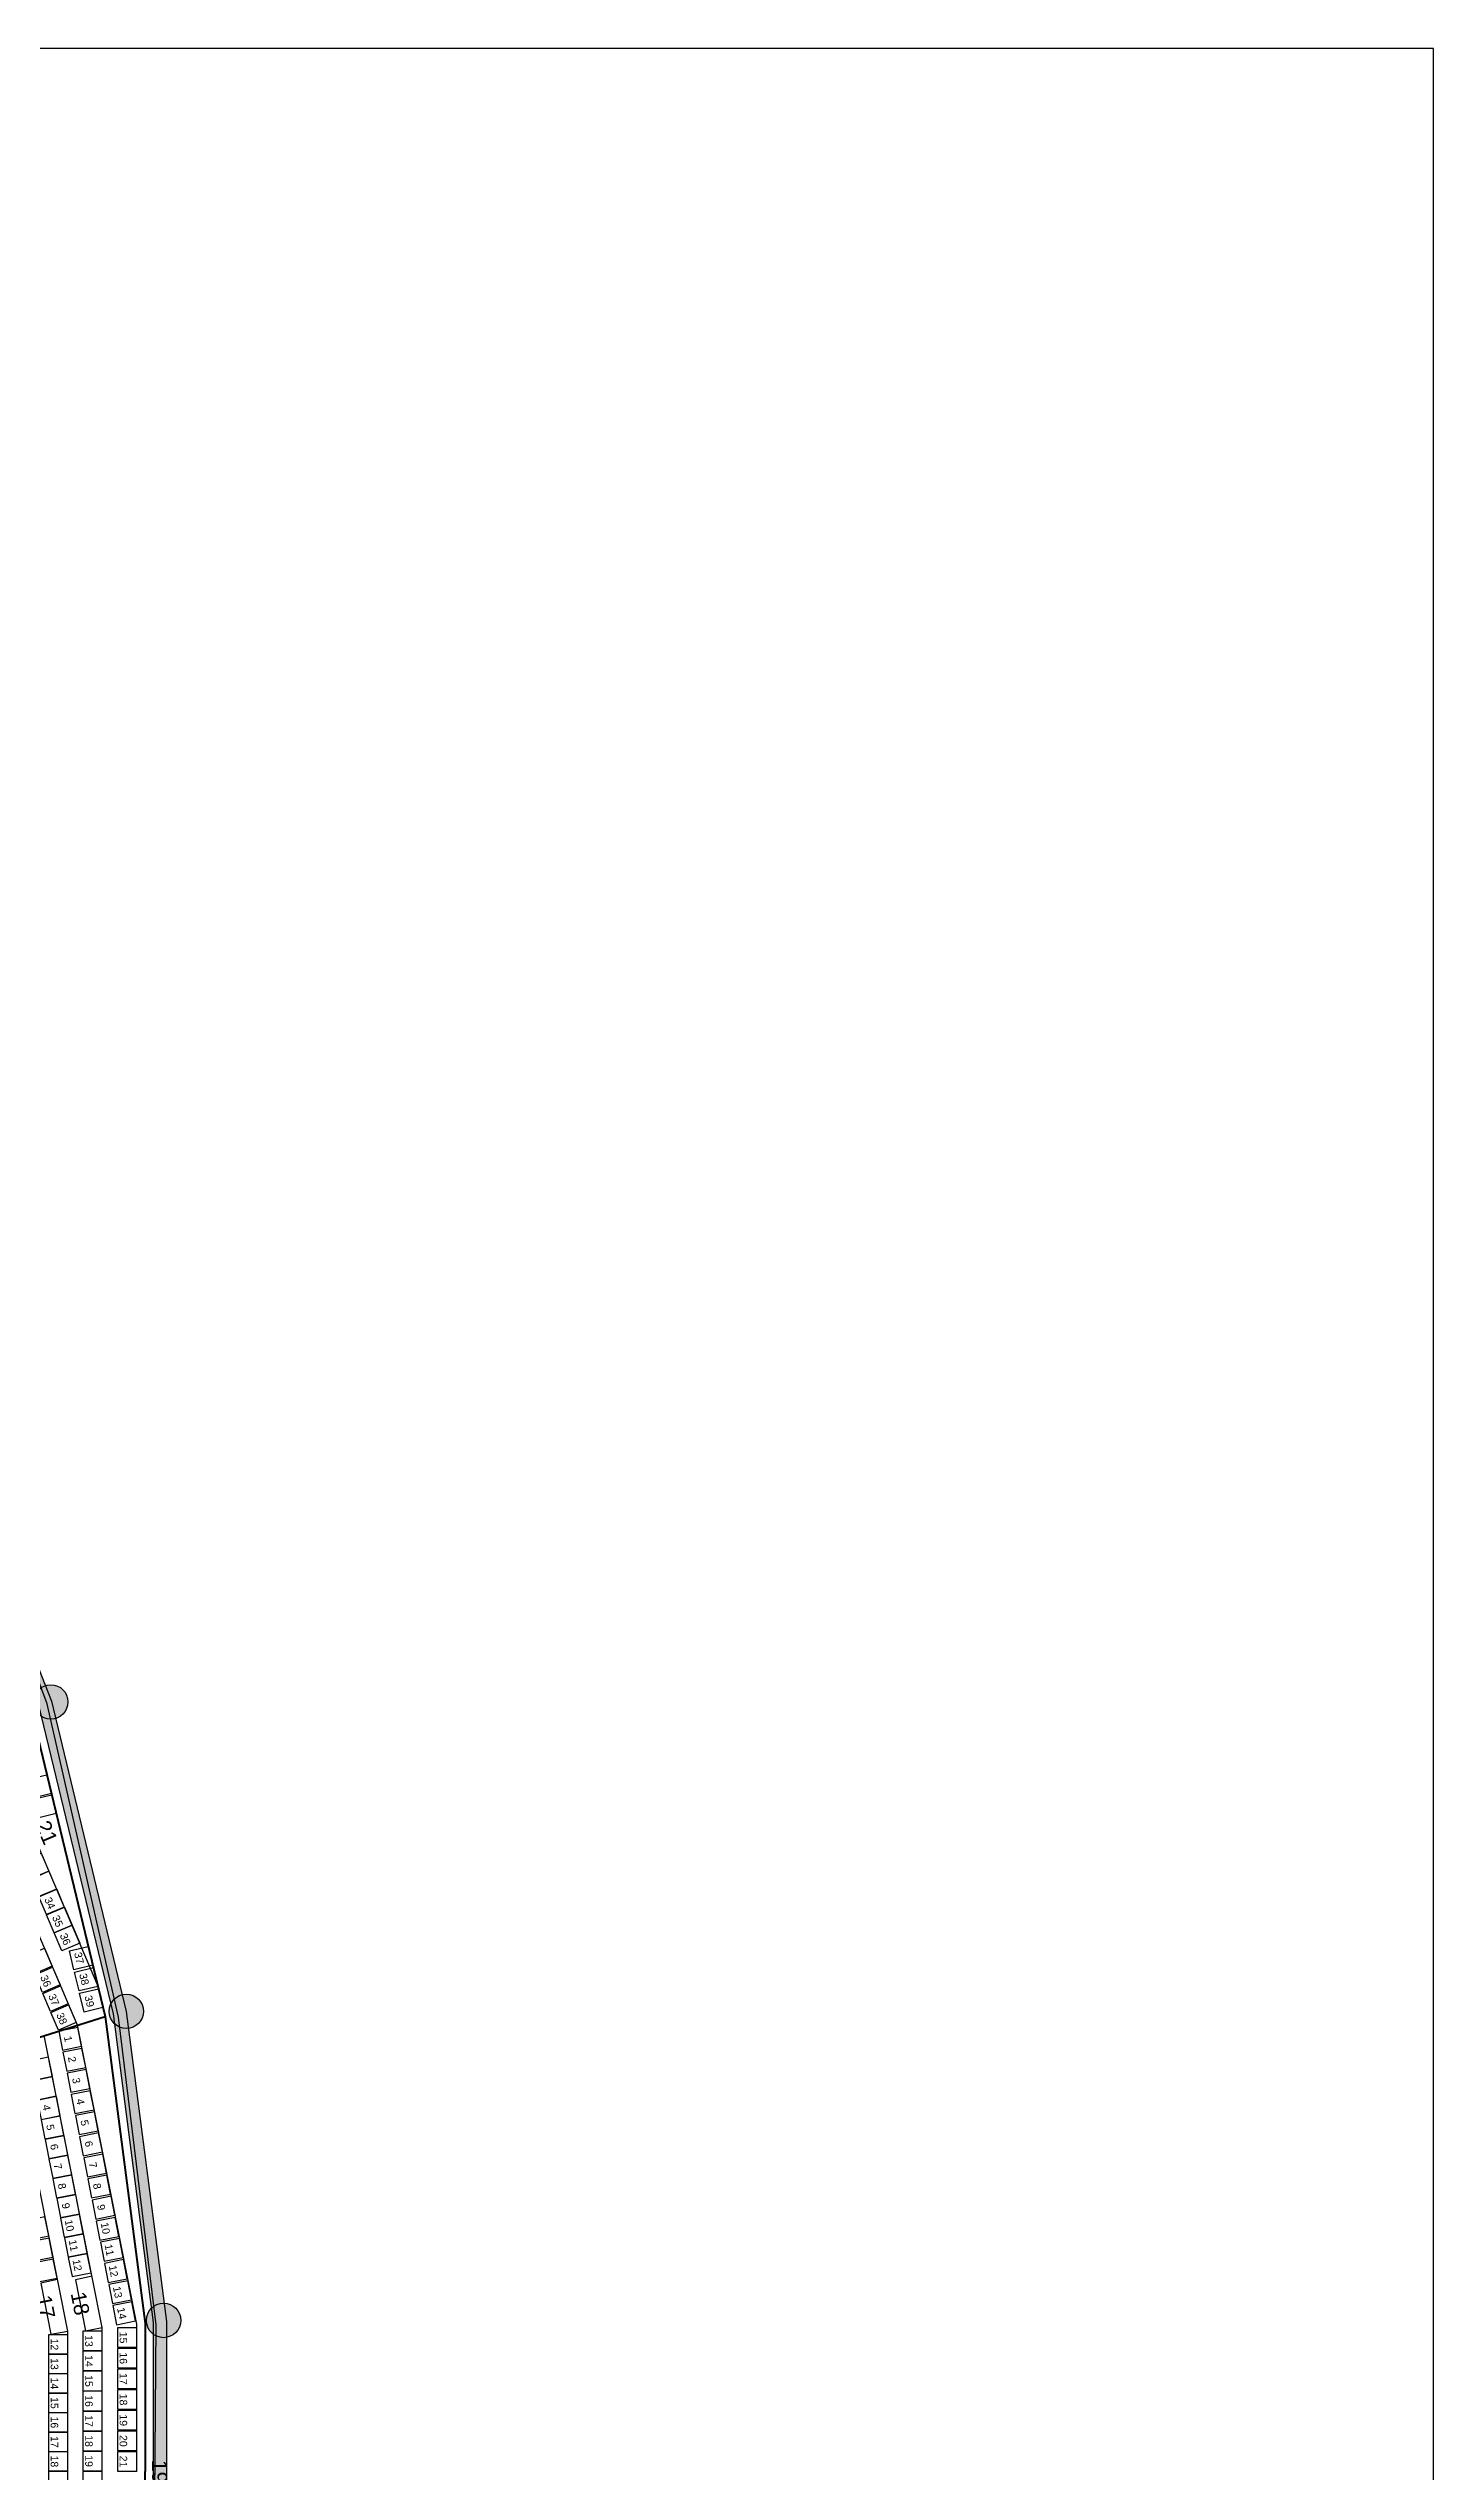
# Model space of a CAD drawing. Header units: millimetres. Extents: x 42980 to 202332, y 27411 to 140378.
# Drawn here: x 170170 to 202332, y 84100 to 140378 of the extents above; entities that cross this region are included whole.
import ezdxf
from ezdxf.enums import TextEntityAlignment as Align

# ---------------------------------------------------------------- set-up
doc = ezdxf.new("R2010")
doc.units = ezdxf.units.MM
doc.header["$LTSCALE"] = 100
doc.layers.get('0').update_dxf_attribs({"linetype": 'CONTINUOUS'})
for name, color, linetype in [('_insida yttervägg arena', 6, 'CONTINUOUS'), ('A-3312-EA-', 7, 'CONTINUOUS'), ('A-3312-FYLL', 7, 'CONTINUOUS'), ('A-3320-EA-', 3, 'CONTINUOUS'), ('A-3320-FYLL', 3, 'CONTINUOUS'), ('G-STOLAR_TELE_2', 3, 'CONTINUOUS'), ('K-RADER', 252, 'CONTINUOUS'), ('K-RADNUMMER', 4, 'CONTINUOUS'), ('K-STOLAR', 1, 'CONTINUOUS'), ('K-STOLNUMMER', 7, 'CONTINUOUS'), ('L-RADER', 252, 'CONTINUOUS'), ('L-RADNUMMER', 4, 'CONTINUOUS'), ('L-STOLAR', 1, 'CONTINUOUS'), ('L-STOLNUMMER', 7, 'CONTINUOUS'), ('L-TRAPPA', 254, 'CONTINUOUS')]:
    doc.layers.add(name, color=color, linetype=linetype)
doc.layers.add('SEKTIONER', color=4, linetype='CONTINUOUS', lineweight=70)
doc.styles.add('ARIAL', font='arial.ttf')

# ---------------------------------------------------------------- blocks, each defined once
blk = doc.blocks.new('*U48')
at = {"layer": 'G-STOLAR_TELE_2'}
blk.add_circle((0, 0), 400, dxfattribs=at)
blk = doc.blocks.new('*U49')
at = {"layer": 'G-STOLAR_TELE_2'}
blk.add_circle((0, 0), 400, dxfattribs=at)
blk = doc.blocks.new('*U50')
at = {"layer": 'G-STOLAR_TELE_2'}
blk.add_circle((0, 0), 400, dxfattribs=at)

msp = doc.modelspace()

# ---------------------------------------------------------------- hatches: boundary and pattern name
at = {"layer": 'A-3312-FYLL'}
msp.add_hatch(color=256, dxfattribs=at).paths.add_polyline_path([(172912, 87591), (171965, 94817), (170225, 102043), (167357, 109336), (164342, 114725), (164097, 114548), (167085, 109208), (169950, 101902), (171678, 94727), (172612, 87562), (172612, 84100), (172612, 80638), (171678, 73473), (169950, 66298), (167085, 58992), (164097, 53652), (164342, 53475), (167357, 58864), (170225, 66157), (171965, 73383), (172912, 80609), (172912, 84100)])
at = {"layer": 'A-3320-FYLL'}
for points in [[(170623, 101975, 1), (169823, 101975, 1)], [(172378, 94788, 1), (171578, 94788, 1)], [(173243, 87609, 1), (172443, 87609, 1)]]:
    msp.add_hatch(color=256, dxfattribs=at).paths.add_polyline_path(points)

# ---------------------------------------------------------------- linework, layer by layer
msp.add_lwpolyline([(42980, 27411), (202332, 27411), (202332, 140378), (42980, 140378)], close=True)
at = {"layer": '_insida yttervägg arena'}
msp.add_lwpolyline([(100713, 134688), (107536, 136866), (114969, 137946), (122660, 137968), (130050, 136761), (136915, 134716), (144135, 131341), (150884, 127311), (157147, 122310), (161230, 118426), (159973, 117384), (162841, 113601), (164196, 114618), (167369, 109271), (170127, 101958), (171790, 94652), (172663, 87507), (172607, 80521)], dxfattribs=at)
at = {"layer": 'A-3312-EA-'}
for p, q in [((167357, 109336), (170237, 101992)), ((171678, 94727), (169950, 101902)), ((170237, 101992), (171973, 94782)), ((172612, 87562), (171678, 94727)), ((171973, 94782), (172912, 87581)), ((172612, 80638), (172612, 87562)), ((172912, 87581), (172912, 80619))]:
    msp.add_line(p, q, dxfattribs=at)
at = {"layer": 'K-RADER'}
for p, q in [((169768, 101801), (171487, 94667)), ((170841, 94465), (168098, 100879)), ((171309, 95407), (168802, 101268))]:
    msp.add_line(p, q, dxfattribs=at)
at = {"layer": 'K-STOLAR'}
for points in [[(169802, 99741), (169697, 100178), (170134, 100284), (170239, 99846)], [(169914, 99277), (169808, 99714), (170246, 99819), (170351, 99382)], [(169767, 97870), (169590, 98284), (170004, 98461), (170180, 98047)], [(169946, 97452), (169769, 97866), (170182, 98043), (170359, 97629)], [(170125, 97034), (169948, 97447), (170361, 97624), (170538, 97210)], [(170304, 96615), (170127, 97029), (170540, 97206), (170717, 96792)], [(169842, 95661), (169665, 96075), (170078, 96252), (170255, 95838)], [(170482, 96197), (170305, 96611), (170719, 96788), (170896, 96374)], [(170762, 95754), (170657, 96192), (171094, 96297), (171200, 95860)], [(170028, 95224), (169851, 95638), (170265, 95815), (170442, 95401)], [(170880, 95264), (170775, 95701), (171212, 95806), (171318, 95369)], [(170215, 94788), (170038, 95201), (170452, 95378), (170629, 94964)], [(170999, 94773), (170893, 95210), (171331, 95315), (171436, 94878)], [(170402, 94351), (170225, 94765), (170639, 94941), (170816, 94528)]]:
    msp.add_lwpolyline(points, close=True, dxfattribs=at)
at = {"layer": 'L-RADER'}
for p, q in [((171487, 94667), (172412, 87542)), ((170620, 87364), (169306, 93985)), ((171420, 87443), (170074, 94225)), ((172220, 87523), (170841, 94465)), ((170620, 84100), (170620, 87364)), ((171420, 84100), (171420, 87443)), ((172220, 84100), (172220, 87523))]:
    msp.add_line(p, q, dxfattribs=at)
at = {"layer": 'L-STOLAR'}
for points in [[(170409, 94330), (170496, 93889), (170938, 93976), (170851, 94417)], [(169732, 93634), (169819, 93192), (170260, 93279), (170173, 93721)], [(170506, 93840), (170593, 93398), (171034, 93485), (170947, 93927)], [(170602, 93349), (170689, 92908), (171131, 92994), (171044, 93436)], [(169822, 93178), (169908, 92736), (170350, 92823), (170263, 93264)], [(170699, 92858), (170786, 92417), (171228, 92504), (171141, 92945)], [(169911, 92721), (169998, 92280), (170440, 92367), (170353, 92808)], [(170001, 92265), (170088, 91824), (170530, 91910), (170443, 92352)], [(170796, 92368), (170883, 91926), (171324, 92013), (171237, 92455)], [(170091, 91809), (170178, 91367), (170620, 91454), (170533, 91896)], [(170892, 91877), (170979, 91436), (171421, 91523), (171334, 91964)], [(170181, 91353), (170268, 90911), (170709, 90998), (170623, 91440)], [(170989, 91387), (171076, 90945), (171517, 91032), (171431, 91474)], [(170271, 90896), (170358, 90455), (170799, 90542), (170712, 90983)], [(171086, 90896), (171173, 90455), (171614, 90542), (171527, 90983)], [(170361, 90440), (170448, 89999), (170889, 90086), (170802, 90527)], [(170451, 89984), (170538, 89542), (170979, 89629), (170892, 90071)], [(171182, 90406), (171269, 89964), (171711, 90051), (171624, 90493)], [(169648, 89925), (169734, 89484), (170176, 89571), (170089, 90012)], [(169744, 89435), (169831, 88993), (170273, 89080), (170186, 89522)], [(170541, 89528), (170627, 89086), (171069, 89173), (170982, 89615)], [(171279, 89915), (171366, 89474), (171807, 89560), (171721, 90002)], [(171376, 89424), (171463, 88983), (171904, 89070), (171817, 89511)], [(169841, 88944), (169928, 88503), (170369, 88590), (170282, 89031)], [(170630, 89072), (170717, 88630), (171159, 88717), (171072, 89158)], [(171472, 88934), (171559, 88492), (172001, 88579), (171914, 89021)], [(171569, 88443), (171656, 88002), (172097, 88089), (172010, 88530)], [(171666, 87953), (171752, 87511), (172194, 87598), (172107, 88040)], [(170170, 87278), (170170, 86828), (170620, 86828), (170620, 87278)], [(170970, 87358), (170970, 86908), (171420, 86908), (171420, 87358)], [(171770, 87437), (171770, 86987), (172220, 86987), (172220, 87437)], [(170170, 86825), (170170, 86375), (170620, 86375), (170620, 86825)], [(170970, 86893), (170970, 86443), (171420, 86443), (171420, 86893)], [(171770, 86957), (171770, 86507), (172220, 86507), (172220, 86957)], [(170170, 86372), (170170, 85922), (170620, 85922), (170620, 86372)], [(170970, 86428), (170970, 85978), (171420, 85978), (171420, 86428)], [(171770, 86477), (171770, 86027), (172220, 86027), (172220, 86477)], [(170170, 85919), (170170, 85469), (170620, 85469), (170620, 85919)], [(170970, 85963), (170970, 85513), (171420, 85513), (171420, 85963)], [(171770, 85997), (171770, 85547), (172220, 85547), (172220, 85997)], [(170170, 85466), (170170, 85016), (170620, 85016), (170620, 85466)], [(170170, 85013), (170170, 84563), (170620, 84563), (170620, 85013)], [(170970, 85498), (170970, 85048), (171420, 85048), (171420, 85498)], [(170970, 85033), (170970, 84583), (171420, 84583), (171420, 85033)], [(171770, 85517), (171770, 85067), (172220, 85067), (172220, 85517)], [(171770, 85037), (171770, 84587), (172220, 84587), (172220, 85037)], [(170170, 84560), (170170, 84110), (170620, 84110), (170620, 84560)], [(170970, 84568), (170970, 84118), (171420, 84118), (171420, 84568)], [(171770, 84557), (171770, 84107), (172220, 84107), (172220, 84557)], [(170170, 84107), (170170, 83657), (170620, 83657), (170620, 84107)], [(170970, 84103), (170970, 83653), (171420, 83653), (171420, 84103)]]:
    msp.add_lwpolyline(points, close=True, dxfattribs=at)
at = {"layer": 'L-TRAPPA'}
for points in [[(170383, 88561), (169994, 88474), (170228, 87287), (170620, 87364)], [(171183, 88641), (170794, 88554), (171028, 87366), (171420, 87443)]]:
    msp.add_lwpolyline(points, dxfattribs=at)
at = {"layer": 'SEKTIONER'}
msp.add_line((159631, 90957), (171487, 94667), dxfattribs=at)
for points in [[(163933, 114431), (166904, 109122), (169768, 101801), (171487, 94667), (172412, 87542), (172412, 84100)], [(163933, 53769), (166904, 59078), (169768, 66399), (171487, 73533), (172412, 80658), (172412, 84100)]]:
    msp.add_lwpolyline(points, dxfattribs=at)

# ---------------------------------------------------------------- block references
at = {"layer": 'A-3320-EA-'}
for name, p in [('*U50', (170223, 101975)), ('*U49', (171978, 94788)), ('*U48', (172843, 87609))]:
    msp.add_blockref(name, p, dxfattribs=at)

# ---------------------------------------------------------------- texts
at = {"layer": 'K-RADNUMMER', "style": 'ARIAL'}
msp.add_text('21', height=350, rotation=293.1814, dxfattribs=at).set_placement((169863, 99124))
at = {"layer": 'K-STOLNUMMER', "style": 'ARIAL'}
for s, rotation, p in [('34', 293.1564, (170070, 97393)), ('35', 293.1564, (170249, 96975)), ('36', 293.1564, (170428, 96556)), ('37', 283.5426, (170764, 96138)), ('36', 293.1564, (169974, 95584)), ('37', 293.1564, (170161, 95147)), ('38', 283.5426, (170882, 95647)), ('39', 283.5426, (171005, 95136)), ('38', 293.1564, (170347, 94710))]:
    msp.add_text(s, height=175, rotation=rotation, dxfattribs=at).set_placement(p)
at = {"layer": 'L-RADNUMMER', "style": 'ARIAL'}
for s, rotation, p in [('17', 281.1639, (169884, 88158)), ('18', 281.1639, (170684, 88237)), ('19', 270, (172578, 84371))]:
    msp.add_text(s, height=350, rotation=rotation, dxfattribs=at).set_placement(p)
at = {"layer": 'L-STOLNUMMER', "style": 'ARIAL'}
for s, p in [('1', (170528, 94197)), ('2', (170622, 93721)), ('3', (170718, 93230)), ('4', (170027, 92603)), ('4', (170815, 92740)), ('5', (170117, 92146)), ('5', (170912, 92249)), ('6', (171008, 91759)), ('6', (170207, 91690)), ('7', (170291, 91235)), ('7', (171105, 91268)), ('8', (170387, 90778)), ('8', (171202, 90777)), ('9', (170477, 90321)), ('9', (171298, 90287)), ('10', (170546, 89931)), ('10', (171381, 89867)), ('11', (170637, 89467)), ('12', (170727, 89010)), ('11', (171472, 89363)), ('12', (171569, 88873)), ('13', (171666, 88382)), ('14', (171762, 87892))]:
    msp.add_text(s, height=175, rotation=281.1159, dxfattribs=at).set_placement(p)
for s, p in [('13', (170970, 87133)), ('15', (171770, 87212)), ('13', (170170, 86600)), ('12', (170170, 87053)), ('14', (170970, 86668)), ('16', (171770, 86732)), ('14', (170170, 86147)), ('15', (170970, 86203)), ('17', (171770, 86252)), ('15', (170170, 85694)), ('16', (170970, 85738)), ('18', (171770, 85772)), ('16', (170170, 85241)), ('17', (170970, 85273)), ('19', (171770, 85292)), ('18', (170170, 84335)), ('17', (170170, 84788)), ('18', (170970, 84808)), ('19', (170970, 84343)), ('20', (171770, 84812)), ('21', (171770, 84332))]:
    msp.add_text(s, height=175, rotation=270, dxfattribs=at).set_placement(p, align=Align.BOTTOM_CENTER)

doc.saveas('drawing.dxf')
